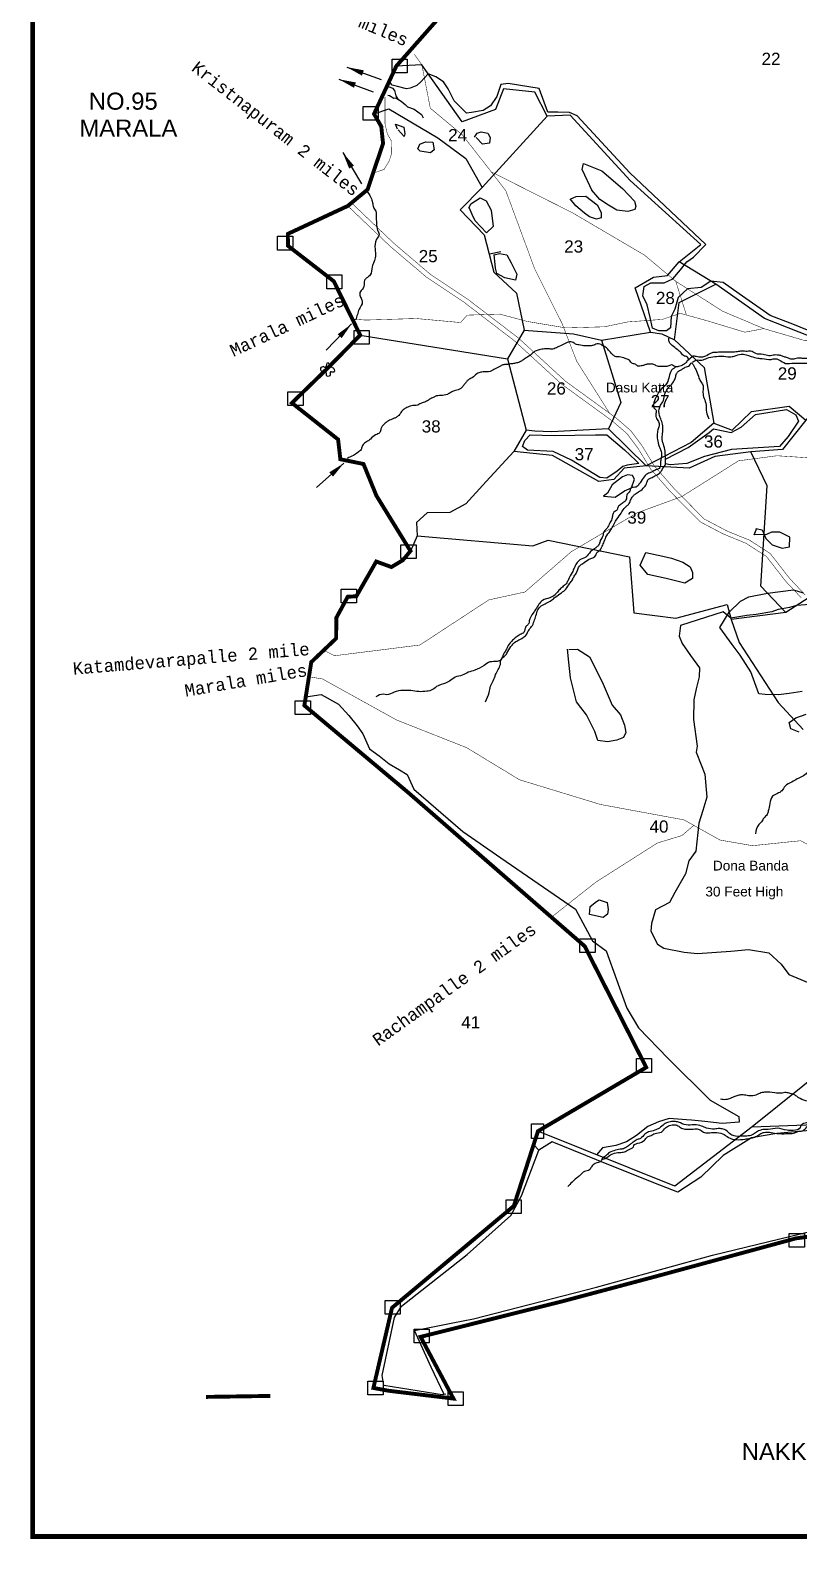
# Model space of a CAD drawing. Header units: feet. Extents: x 817053 to 823644, y 1580505 to 1588104.
# Drawn here: x 817053 to 818629, y 1581004 to 1584099 of the extents above; entities that cross this region are included whole.
import ezdxf
from ezdxf.enums import TextEntityAlignment as Align

# ---------------------------------------------------------------- set-up
doc = ezdxf.new("R2010")
doc.units = ezdxf.units.FT
doc.header["$LTSCALE"] = 15
doc.header["$MEASUREMENT"] = 0
doc.linetypes.add('HIDDEN2', pattern=[0.1875, 0.125, -0.0625])
for name, color, linetype in [('HILL', 17, 'Continuous'), ('PLOT', 7, 'Continuous'), ('PLOT NO', 7, 'Continuous'), ('ROADS', 6, 'Continuous'), ('TANKS-STREAM', 4, 'Continuous'), ('TEXT', 1, 'Continuous'), ('VILLAGE STONES', 240, 'Continuous')]:
    doc.layers.add(name, color=color, linetype=linetype)
doc.layers.add('VILLAGE BOUNDRY', color=5, linetype='HIDDEN2', lineweight=100)
doc.styles.add('section', font='consola.ttf', dxfattribs={"height": 25})
doc.styles.get("Standard").update_dxf_attribs({"font": 'arial.ttf'})
doc.linetypes.add('DOTS', pattern='A,1e-06,-3,["●",Standard,S=3,R=0,X=-1.25,Y=-1.25],-3', length=6.000001)
doc.dimstyles.get("Standard").update_dxf_attribs({"dimtxt": 0.18, "dimasz": 35, "dimexe": 0.18, "dimexo": 0.0625, "dimgap": 0.09, "dimtad": 0, "dimtih": 1, "dimtoh": 1, "dimdec": 4, "dimzin": 0, "dimdsep": 46, "dimtxsty": 'Standard', "dimcen": 0.09, "dimadec": 0, "dimazin": 0, "dimtfac": 1, "dimtdec": 4, "dimtofl": 0, "dimtmove": 0, "dimatfit": 3, "dimfxl": 0, "dimtolj": 1, "dimtzin": 0, "dimarcsym": 0})

msp = doc.modelspace()

# ---------------------------------------------------------------- linework, layer by layer
at = {"layer": 'HILL', "lineweight": -2}
for points in [[(818658.9, 1583478.8), (818620.4, 1583494), (818570.6, 1583513.8), (818507.3, 1583558.1), (818474.2, 1583581.2), (818449.1, 1583583.9), (818428.8, 1583570.9), (818401, 1583568.3), (818381.7, 1583550.6), (818374.9, 1583526.7), (818367.8, 1583511.6), (818366.4, 1583488.2), (818357.8, 1583481.8), (818342.5, 1583482.2), (818329.5, 1583487.7), (818324.5, 1583509.7), (818318.6, 1583535.6), (818309.4, 1583553.5), (818311.9, 1583572.7), (818325.7, 1583580.8), (818353.5, 1583580.8), (818371, 1583588.6), (818386.8, 1583607.1), (818399.6, 1583623.6), (818413.3, 1583633.4), (818438.9, 1583659.1), (818283, 1583806.2), (818175, 1583923.1), (818159, 1583930), (818135, 1583930.3), (818114.5, 1583930.6), (818096.8, 1583978.9), (818033.2, 1583989.3), (818018.1, 1583987.4), (818010.2, 1583962.9), (817997.3, 1583943.7), (817981.9, 1583933.9), (817958.2, 1583930.1), (817947.9, 1583928.5), (817922.7, 1583953.7), (817910.1, 1583978.6), (817900.3, 1583993), (817884.6, 1584003.1), (817869.2, 1584009.2), (817854, 1583993), (817846.1, 1583984.9), (817846.1, 1583984.9), (817832.3, 1583979.5), (817825, 1583978.3), (817806.5, 1583983), (817795.1, 1583985.9), (817788.9, 1583993.1)], [(817805.9, 1583895.9), (817802.1, 1583906), (817819, 1583900), (817821.2, 1583886.1), (817820.1, 1583880.9), (817807.7, 1583894)], [(817848.2, 1583855.1), (817852, 1583864.8), (817863.6, 1583870), (817878.6, 1583869.3), (817881.2, 1583853.6), (817874.1, 1583846.8), (817852.7, 1583850.6), (817848.2, 1583855.4)], [(817964.5, 1583879.4), (817969.7, 1583887.7), (817977.6, 1583889.9), (817991.8, 1583887.3), (817996.3, 1583878.7), (817994.8, 1583867.1), (817980.6, 1583864.8), (817967.5, 1583878.3)], [(818206.3, 1583767.9), (818185.3, 1583812.8), (818187.4, 1583825.2), (818225.2, 1583810.2), (818267.9, 1583773.9), (818280.6, 1583760.1), (818292.1, 1583747.7), (818295.1, 1583737.7), (818293, 1583730.6), (818278.6, 1583726.5), (818256.4, 1583729.7), (818238.7, 1583739.7), (818221, 1583751.2), (818204.5, 1583770.4)], [(817952.7, 1583733.7), (817956.3, 1583742.8), (817976.1, 1583754.5), (817988.1, 1583749), (817998.5, 1583729.8), (818002.4, 1583695.7), (817989.1, 1583683.2), (817965.4, 1583707.7), (817959.5, 1583720.7), (817953, 1583735)], [(818161.7, 1583752.6), (818172.4, 1583757.3), (818192.7, 1583758.2), (818215.7, 1583740.2), (818224.3, 1583724.9), (818224, 1583714), (818214.2, 1583711.1), (818199.8, 1583716.1), (818189.5, 1583723.1), (818180.6, 1583731.1), (818172.1, 1583738.2), (818160.3, 1583752.9)], [(817994.9, 1583639.7), (818018.3, 1583644.9)], [(818004.8, 1583638.1), (818015.7, 1583640.4), (818030.8, 1583638.1), (818039.1, 1583621.5), (818050.9, 1583598.4), (818048, 1583585.7), (818026.7, 1583590.6), (818010, 1583599.7), (818006.9, 1583610.9), (818004.5, 1583638.7)], [(818356.1, 1583219.1), (818402.5, 1583242.4), (818445.4, 1583273.2), (818454.6, 1583281.3), (818474.5, 1583277.2), (818490.4, 1583273.8), (818511.3, 1583284.3), (818540.5, 1583310.1), (818604.4, 1583320.6), (818623, 1583309.8), (818628.8, 1583296.6), (818607.7, 1583265.6), (818589.6, 1583245), (818491.5, 1583238.4), (818435.7, 1583224.4), (818399.4, 1583210.1), (818365.7, 1583207.5), (818356, 1583209.2), (818356.1, 1583219.1)], [(818078.6, 1583268.5), (818127.4, 1583267.4), (818212.1, 1583268.8), (818235.3, 1583268.8), (818271.9, 1583238.1), (818294.8, 1583215.8), (818301, 1583209.8), (818277.3, 1583206.5), (818268.4, 1583203.8), (818256.9, 1583194.3), (818235.6, 1583180.1), (818221, 1583181.3), (818163.3, 1583216.5), (818125.2, 1583234.5), (818073, 1583237.4), (818062.5, 1583244.5), (818067.3, 1583257.2), (818078.6, 1583268.5)], [(818229, 1583143.1), (818252.6, 1583141.2), (818271.6, 1583153.6), (818286.2, 1583160.3), (818292.1, 1583177.9), (818288.2, 1583185.6), (818277.7, 1583186.8), (818267.7, 1583182.9), (818246.4, 1583166.3), (818236.7, 1583149.3), (818229, 1583143.1)], [(818541, 1583076.7), (818554.4, 1583073.6), (818561.7, 1583056.4), (818574.7, 1583043.4), (818595, 1583036.2), (818610.6, 1583039.2), (818611, 1583059.1), (818590.7, 1583069), (818573.5, 1583069), (818563.2, 1583064.1), (818537.6, 1583063.7), (818543.3, 1583077.1)], [(818315.5, 1583027.7), (818350.4, 1583019.8), (818368.4, 1583015.9), (818391.8, 1583007.7), (818406.7, 1582998.3), (818411, 1582986.4), (818411.3, 1582973.7), (818395.4, 1582964.2), (818357.1, 1582974.3), (818341.3, 1582977.6), (818320, 1582982.5), (818304.2, 1583001.3), (818315.8, 1583027.1)], [(818636.4, 1582742.1), (818609.7, 1582738.3), (818587.5, 1582735.2), (818560.3, 1582735.8), (818547.6, 1582737.3), (818530.8, 1582782.7), (818508.9, 1582816.5), (818492.5, 1582838.4), (818467.7, 1582873.3), (818486.7, 1582905.2), (818509.8, 1582927.4), (818526.6, 1582936.6), (818564.9, 1582944), (818618.7, 1582951.1), (818638.4, 1582944.6)], [(818652.7, 1582920.4), (818624.8, 1582918.6), (818610.1, 1582914.7), (818595.5, 1582912.1), (818586.9, 1582910.6), (818574.3, 1582905.9), (818541.6, 1582899.9), (818522.8, 1582898), (818506.5, 1582895.2), (818490.1, 1582892.5), (818473.9, 1582905.9), (818387, 1582877.8), (818384.2, 1582856), (818390.2, 1582840.6), (818407.4, 1582816.3), (818425.7, 1582790.7), (818424.7, 1582772.5), (818418.7, 1582747.5), (818414.1, 1582725), (818413.4, 1582684.6), (818420.7, 1582630.1), (818419, 1582617.8), (818429.1, 1582591.9), (818436.8, 1582572.4), (818440.4, 1582525.6), (818432.5, 1582498.1), (818424.6, 1582472.2), (818418.4, 1582414.6), (818403.8, 1582395), (818397, 1582368.6), (818375, 1582330), (818364.3, 1582309.2), (818335.1, 1582294.6), (818327.2, 1582266.5), (818326.1, 1582250.8), (818339.6, 1582224.3), (818352.5, 1582215.9), (818394.1, 1582207.5), (818421.7, 1582205.2), (818489.8, 1582209.7), (818526.4, 1582213.1), (818567.6, 1582206), (818593, 1582182.9), (818608.7, 1582161.6), (818666.1, 1582138)], [(818157.9, 1582828.4), (818175.2, 1582829), (818199.9, 1582813.5), (818226.2, 1582762.2), (818246.7, 1582714), (818263.7, 1582694.7), (818271.8, 1582673.5), (818274.5, 1582658.5), (818269.5, 1582648), (818256, 1582642.2), (818237.1, 1582638.8), (818217, 1582641.9), (818211.2, 1582660.4), (818194.2, 1582694.4), (818182.6, 1582709.4), (818173.7, 1582721.4), (818160.9, 1582770.4), (818157.6, 1582802.6), (818155.1, 1582829.1)], [(817618, 1582731.6), (817649.5, 1582736.2), (817685.1, 1582716), (817706.3, 1582693), (817723.6, 1582671.8), (817735.1, 1582655.5), (817748.6, 1582624.8), (817768.8, 1582610.3), (817789, 1582594), (817810.2, 1582581.5), (817825.8, 1582572.3), (817840, 1582542.1), (817940.1, 1582455), (818018.3, 1582401.3), (818171.5, 1582296.1), (818206.1, 1582230.9), (818234.3, 1582210.6), (818276.6, 1582092.8), (818300.5, 1582052.3), (818361.2, 1581989.8), (818447.5, 1581904.1), (818506.5, 1581870.4), (818507, 1581858.7), (818472.4, 1581856.2), (818436.7, 1581860.6), (818409.2, 1581863), (818399.3, 1581863.5), (818363.7, 1581866.2), (818341.4, 1581859.8), (818319.7, 1581850.2), (818296.7, 1581831.3), (818276.2, 1581818.9), (818254.2, 1581811.2), (818226.8, 1581806), (818214.3, 1581792.2)], [(818630.4, 1582658.8), (818613.3, 1582665.9), (818609.6, 1582678.4), (818623.5, 1582688.5), (818644.7, 1582695.9)], [(818200.2, 1582284.9), (818201.4, 1582301.3), (818214.7, 1582311.5), (818220, 1582315.2), (818236.5, 1582309.3), (818238.6, 1582295.4), (818237.1, 1582285.8), (818228.1, 1582279), (818199.8, 1582285.2)], [(818659.5, 1581842.6), (818584, 1581836), (818532.4, 1581826.6), (818474.3, 1581790.6), (818428.2, 1581746.2), (818381.5, 1581715.3), (818344.3, 1581729.4), (818236, 1581773), (818123.2, 1581818.4), (818096.2, 1581801.6)], [(817905.7, 1581301), (817898, 1581299.5), (817778.5, 1581318.9), (817774.6, 1581339.4), (817800.1, 1581458.3), (817814.7, 1581481.8), (817948.8, 1581587.7), (818039, 1581667.6), (818060.8, 1581707.6), (818096.2, 1581801.6), (818085.5, 1581812.9)], [(817901.8, 1581300.2), (817875.4, 1581356.2), (817841, 1581431.5), (817919.6, 1581447.2), (817962.2, 1581455.7), (818214.1, 1581520.6), (818452.1, 1581586), (818658.1, 1581635.8)]]:
    msp.add_lwpolyline(points, dxfattribs=at)
at = {"layer": 'PLOT', "lineweight": -2}
for points in [[(818652.6, 1583470.1), (818559, 1583507.1), (818459.3, 1583577.6), (818384, 1583623.8), (818428.2, 1583659.1), (818283.7, 1583790.4), (818160.3, 1583924.5), (818113, 1583922.3), (818087.9, 1583971.3), (818023.9, 1583978.4), (818007.2, 1583935.8), (817939, 1583911), (817856.3, 1584027.4), (817803.8, 1584025)], [(817758.1, 1583926.9), (817788.7, 1583937.2), (817888.7, 1583877.6), (817946.3, 1583835.4), (817979.9, 1583775.9), (817934.5, 1583729.9), (817984.3, 1583679.1), (818004.1, 1583602.5), (818050.3, 1583559), (818066.2, 1583483.1), (818032.1, 1583424.9)], [(818113, 1583922.3), (817979.9, 1583775.9)], [(818066.2, 1583483.1), (818166.9, 1583475.6), (818224.6, 1583463.1), (818325.3, 1583479.1), (818293.7, 1583570.2), (818331.5, 1583591.8), (818359.8, 1583595.4), (818384, 1583623.8)], [(818325.3, 1583479.1), (818348.2, 1583476), (818374.3, 1583463.6), (818384.3, 1583540.4), (818459.3, 1583577.6)], [(817729.7, 1583473.3), (818032.1, 1583424.9), (818069.9, 1583278.4), (818045, 1583234.5)], [(818224.6, 1583463.1), (818264.4, 1583334.8), (818239, 1583280.9), (818122, 1583275), (818088.2, 1583276.1), (818069.9, 1583278.4)], [(818374.3, 1583463.6), (818435.2, 1583407), (818455.3, 1583292.7), (818408.6, 1583253.2), (818316.1, 1583205.3)], [(818945.1, 1583252.4), (818809.9, 1583278.8), (818725, 1583318.2), (818667.3, 1583325.3), (818643.7, 1583298.9), (818595.9, 1583238.7), (818531, 1583233.8), (818457.2, 1583224.3), (818404.6, 1583200.6), (818316.1, 1583205.3), (818271.4, 1583200.6), (818249.8, 1583177.3), (818219.4, 1583173.1), (818123.9, 1583226), (818045, 1583234.5), (817988.3, 1583172.7), (817946.4, 1583127), (817913.7, 1583109.3), (817867, 1583108.9), (817845.1, 1583088.6), (817846.4, 1583061.7), (817832.8, 1583030.4)], [(818455.3, 1583292.7), (818492.4, 1583278.6), (818532.3, 1583316.7), (818609.4, 1583327.5), (818643.7, 1583298.9)], [(818316.1, 1583205.3), (818239, 1583280.9)], [(819036.7, 1583254), (819030.7, 1583187), (819016.8, 1583149.5), (818959.8, 1583112), (818919.4, 1583073.4), (818875.8, 1582996.7), (818846.1, 1582992.7), (818746.3, 1582996.5), (818602.8, 1582904.5), (818490.8, 1582889.9)], [(818602.8, 1582904.5), (818551.5, 1582958), (818564.7, 1583163.8), (818531, 1583233.8)], [(817846.4, 1583061.7), (818084, 1583041.2), (818115.3, 1583052.7), (818282.4, 1583018.2), (818291, 1582903.4), (818377, 1582892.9), (818482.6, 1582920.6), (818490.8, 1582889.9), (818506.9, 1582842.7), (818587.1, 1582719.9), (818638.4, 1582664.1)], [(818689.8, 1581974.8), (818533.9, 1581849.2), (818374.8, 1581727.6), (818094.4, 1581840.5)], [(818533.9, 1581849.2), (818717.1, 1581856.4), (818816.9, 1581793), (818917.4, 1581806.8), (818857.9, 1581857.4), (818732.8, 1581905.1), (818689.8, 1581974.8)]]:
    msp.add_lwpolyline(points, dxfattribs=at)
at = {"layer": 'PLOT NO', "color": 5, "linetype": 'Continuous', "lineweight": -2, "const_width": 10}
msp.add_lwpolyline([(823639.5, 1588099.5), (817057.8, 1588099.5), (817057.8, 1581009.3), (823639.5, 1581009.3)], close=True, dxfattribs=at)
at = {"layer": 'ROADS', "linetype": 'DOTS', "lineweight": -2, "ltscale": 0.15, "const_width": 1}
for points in [[(818241.5, 1583312.7), (818173.8, 1583419.7), (818144, 1583496.6), (818087.4, 1583609.7), (818028.4, 1583769.4), (817984.5, 1583826.2), (817939, 1583884.1), (817873.5, 1583938.7), (817856.3, 1584027.4), (817840.7, 1584049.3)], [(817998.3, 1583808.3), (818166.2, 1583723.5), (818313.1, 1583637.2), (818377.1, 1583583.5), (818398.8, 1583514.4)], [(818377.1, 1583583.5), (818473.2, 1583522.2), (818557.5, 1583486.6)], [(817713.7, 1583506.1), (817740.8, 1583504.1), (817844.7, 1583507.3), (817935.6, 1583499), (817949, 1583514.2), (818015.6, 1583516.4), (818072.1, 1583501.3), (818151.9, 1583488), (818230.4, 1583490.3), (818279.1, 1583500.4), (818349, 1583505.4), (818386.6, 1583517.8), (818439.9, 1583503.1), (818518.9, 1583479.2), (818557.5, 1583486.6), (818642.5, 1583461.8), (818700.8, 1583463.2), (818756.4, 1583469.6), (818802.8, 1583479.7), (818842.3, 1583465), (818919.5, 1583434.3), (818968.5, 1583432.8), (819052.4, 1583430.1), (819118.5, 1583431.8)], [(817654.9, 1582826.9), (817677.2, 1582815.6), (817852.1, 1582837.6), (817993.4, 1582930.1), (818067.5, 1582946.3), (818162.8, 1583029.1), (818298.3, 1583108.9), (818389.6, 1583142.2), (818505.7, 1583215.4), (818584.4, 1583225.8), (818765.1, 1583214.2)], [(819607.9, 1581966.1), (819452.9, 1582043.2), (819261.3, 1582146.4), (819050.8, 1582248.1), (818904.3, 1582305.9), (818787.3, 1582353.3), (818665.3, 1582418.9), (818633.2, 1582436.2), (818534.2, 1582426), (818467.7, 1582437.6), (818394, 1582478.9), (818222.8, 1582510.5), (818155.5, 1582531), (818056.3, 1582561.3), (817948.2, 1582627), (817804.6, 1582683.7), (817698, 1582742.7), (817652.4, 1582768), (817624.6, 1582772.5)], [(818121.9, 1582279.3), (818181, 1582325.9), (818213.2, 1582351.3), (818276.5, 1582391.6), (818339.2, 1582431.5), (818389.6, 1582446.8), (818414, 1582467.7)]]:
    msp.add_lwpolyline(points, dxfattribs=at)
at = {"layer": 'ROADS', "linetype": 'HIDDEN2', "lineweight": -2, "ltscale": 10, "const_width": 1}
for points in [[(817780.5, 1583961.8), (817780.5, 1583951), (817780.5, 1583932.2), (817780.5, 1583907.4), (817785.3, 1583886.3), (817793.8, 1583871.2), (817794.4, 1583846.4), (817789, 1583830), (817778.7, 1583813.1), (817761.1, 1583807.1)], [(818642.4, 1582940.3), (818610.6, 1582974.1), (818570.7, 1583025.4), (818528.4, 1583052.6), (818482.1, 1583071.4), (818435.2, 1583096.2), (818373.6, 1583158.4), (818333, 1583205), (818307.5, 1583246.8), (818284.7, 1583277.2), (818254.5, 1583303.3), (818150.5, 1583378.9), (818117.3, 1583409.4), (818054, 1583467.5), (817950.2, 1583546.9), (817873.6, 1583598), (817798.6, 1583661.7), (817712.1, 1583744.3)], [(818634.6, 1582934.2), (818602.8, 1582968), (818562.9, 1583019.3), (818520.6, 1583046.5), (818474.3, 1583065.4), (818427.4, 1583090.1), (818365.8, 1583152.3), (818325.2, 1583199), (818299.7, 1583240.8), (818276.9, 1583271.2), (818246.7, 1583297.2), (818142.7, 1583372.8), (818109.5, 1583403.3), (818046.2, 1583461.4), (817942.4, 1583540.9), (817865.8, 1583592), (817790.8, 1583655.7), (817704.3, 1583738.2)]]:
    msp.add_lwpolyline(points, dxfattribs=at)
at = {"layer": 'TANKS-STREAM', "lineweight": -2}
for points in [[(817810.1, 1583955), (817802.3, 1583959.5), (817798.8, 1583958.9), (817789.5, 1583964.3), (817786.5, 1583964.6)], [(817787.7, 1583983), (817795.8, 1583980), (817799.9, 1583975), (817802.9, 1583964.3), (817807.1, 1583957.4), (817813.7, 1583953.2), (817822, 1583946.1), (817826.8, 1583941.3), (817840.5, 1583936.9), (817855.4, 1583925.9), (817859.2, 1583919)]]:
    msp.add_lwpolyline(points, dxfattribs=at)
for points in [[(819719.5, 1583817.3), (819727.9, 1583838.3), (819732.8, 1583852.4), (819742, 1583862.5), (819751.3, 1583871.4), (819757, 1583882.3), (819770.3, 1583890.7), (819774.7, 1583900.8), (819785.6, 1583928.6), (819793.7, 1583948.4), (819800.1, 1583976.4), (819813.5, 1583995.7), (819813.5, 1584007), (819820.3, 1584013.1), (819827.2, 1584027.2), (819828, 1584042.9), (819832.8, 1584066.7), (819842.1, 1584091.7), (819848.5, 1584102.9), (819848.2, 1584112.5), (819850.5, 1584122.8), (819858.5, 1584132.3), (819870.2, 1584170), (819872.4, 1584211.5), (819874.5, 1584234.1), (819874.5, 1584263.1), (819871.3, 1584312.8), (819871.3, 1584344.7), (819858.7, 1584370.5), (819853.4, 1584396.3), (819848.7, 1584413.8), (819842.6, 1584433.2), (819839.7, 1584451), (819833.6, 1584460.3), (819823.9, 1584482.5), (819820.7, 1584496.8), (819819.3, 1584513.3), (819811, 1584523.3), (819803.5, 1584534.8), (819793.8, 1584553.4), (819786.4, 1584559.8), (819777.7, 1584568.9), (819772.4, 1584579.7), (819759.8, 1584586.1), (819750.4, 1584596.2), (819745.3, 1584609.3), (819741.4, 1584617.6), (819735.5, 1584623.6), (819728.4, 1584631.1), (819722.4, 1584635.5), (819717.6, 1584642), (819706.6, 1584646.5), (819702.2, 1584654.7), (819695.8, 1584660), (819687.3, 1584663.4), (819677.9, 1584669.6), (819673.8, 1584680.4), (819670.6, 1584686.2), (819665.4, 1584693.3), (819660.5, 1584696.7), (819655.1, 1584703), (819651.8, 1584712.2), (819649.3, 1584723.5), (819642.9, 1584733.6), (819637.4, 1584739.5), (819633.3, 1584757.1), (819628.7, 1584763.1), (819617.5, 1584770.9), (819612.4, 1584780), (819607.1, 1584788.1), (819595.3, 1584797.3), (819587, 1584814.8), (819584.3, 1584821.9), (819574.8, 1584829.7), (819563.9, 1584842.6), (819561.5, 1584856.4), (819553.1, 1584870.4), (819543.9, 1584882.1), (819537.8, 1584889.3), (819532.9, 1584900.3), (819525.6, 1584912), (819516.2, 1584925.1), (819511.6, 1584943.1), (819505.9, 1584955.1), (819497.2, 1584967.9), (819490.3, 1584975.2), (819482.8, 1584982.6), (819479.6, 1585005.8), (819474.1, 1585021.5), (819466.9, 1585031.1), (819463, 1585040.8), (819460, 1585050.9), (819457.3, 1585064.9), (819451.7, 1585080.3), (819447.8, 1585091.8), (819452, 1585105.2), (819455.2, 1585120.5), (819448.1, 1585139.3), (819448.1, 1585147.9), (819451, 1585154.5), (819450.7, 1585169.5), (819451, 1585184.8), (819443.4, 1585201.4), (819439.2, 1585215.7), (819437.6, 1585230), (819429.1, 1585237), (819426.3, 1585244.9), (819417.7, 1585257.6), (819415.5, 1585265.7), (819413.3, 1585279.7), (819408.1, 1585291), (819401.5, 1585297.9), (819395.4, 1585310.2), (819395.4, 1585332.3), (819389.9, 1585352.7), (819383.1, 1585364.6), (819379.6, 1585375.9), (819377.6, 1585392.5), (819369.2, 1585414.4), (819355.1, 1585433.7), (819351.3, 1585451.1), (819340.5, 1585468), (819325.6, 1585482.8), (819314.1, 1585507.5), (819310.3, 1585517), (819304.7, 1585527.6), (819297.7, 1585539.4), (819294.2, 1585553.3), (819292.4, 1585572.6), (819285.6, 1585583.9), (819279.8, 1585608.6), (819272.5, 1585631.5), (819259.6, 1585643.5), (819248, 1585651.3), (819240.9, 1585667.9), (819234.1, 1585688.3), (819213.7, 1585706.1), (819201.6, 1585717.4), (819191.1, 1585726.3), (819175.4, 1585731.5), (819151, 1585741.9), (819138.2, 1585751.2), (819114.8, 1585757.9), (819105.3, 1585766.9), (819097.2, 1585774), (819072.3, 1585780.3), (819069.2, 1585781.5), (819062.4, 1585764.9), (819060.7, 1585753.3), (819060.4, 1585742.3), (819054.1, 1585722), (819054.4, 1585707.2), (819048.8, 1585694.8), (819043, 1585685), (819044.3, 1585666.6), (819049.1, 1585646.1), (819058.1, 1585628.8), (819059.9, 1585617.4), (819065.4, 1585610.1), (819070.5, 1585597.1), (819070.7, 1585582.5), (819065.9, 1585572.6), (819057.1, 1585556.6), (819058.6, 1585546.3), (819060.6, 1585538), (819060.9, 1585528.9), (819051.8, 1585519.6), (819048.7, 1585508.8), (819046.4, 1585500.6), (819046.2, 1585482.9), (819047.9, 1585469.2), (819047.4, 1585460.4), (819041.6, 1585452.1), (819039.8, 1585442.1), (819038.9, 1585436), (819035.1, 1585428.2), (819028.6, 1585419), (819021, 1585410.9), (819014.5, 1585396.9), (819013.4, 1585384.3), (819011, 1585372.8), (819001.7, 1585365.2), (818997.7, 1585354.5), (818994.9, 1585341.9), (818987.6, 1585336.3), (818981.6, 1585328.2), (818973.7, 1585316), (818968.2, 1585306.1), (818958.9, 1585298), (818955.7, 1585291.1), (818949.6, 1585280.9), (818946.9, 1585272.1), (818941.5, 1585265.7), (818938.2, 1585253.9), (818932.6, 1585243.5), (818924.3, 1585232.5), (818912.9, 1585224.5), (818897.5, 1585218.7), (818879.6, 1585214.7), (818867.7, 1585219.1), (818858.7, 1585219.1), (818848.7, 1585204.6), (818850.8, 1585194.3), (818869.3, 1585177.8), (818881.6, 1585169.1), (818899.8, 1585154.5), (818925.3, 1585140.5), (818940.7, 1585136.6), (818955.7, 1585125), (818975.7, 1585119.7), (818983.8, 1585109.2), (818981.5, 1585099.6), (818973.9, 1585090.2), (818968.1, 1585081.7), (818963.4, 1585064.5), (818964.3, 1585043.6), (818958, 1585019), (818949.5, 1585010.1), (818934.5, 1585005.2), (818917.3, 1585006.3), (818895.1, 1585002.7), (818878.1, 1584998.2), (818866, 1584984.1), (818850.8, 1584978.3), (818842, 1584965.5), (818833.1, 1584964.8), (818825.9, 1584963), (818816.3, 1584960.3), (818804.2, 1584956.8), (818789.1, 1584943.2), (818784.8, 1584937.7), (818778.9, 1584937.2), (818770.3, 1584934.8), (818762.4, 1584923.9), (818752.3, 1584916), (818733, 1584915.5), (818712.8, 1584907.4), (818700, 1584903.1), (818682.5, 1584902), (818674, 1584897.8), (818654.2, 1584883.3), (818643, 1584880.2), (818633.5, 1584874.2), (818619.9, 1584862.1), (818612.4, 1584854.5), (818603.5, 1584848.3), (818588.4, 1584843.7), (818580.9, 1584839.4), (818571.4, 1584826.9), (818560.6, 1584821.4), (818549.9, 1584814.3), (818533.5, 1584810.1), (818522.2, 1584805.5), (818513.2, 1584796.1), (818509.1, 1584790.4), (818499.9, 1584779.7), (818488.8, 1584771.5), (818485, 1584765.7), (818473.8, 1584763.7), (818462.8, 1584759.8), (818450.2, 1584751.9), (818444.8, 1584746.4), (818436.3, 1584740.6), (818424.5, 1584736.3), (818408.8, 1584733.5), (818391.2, 1584726), (818389.1, 1584723.2), (818378.9, 1584716.7), (818361.2, 1584710.5), (818345.8, 1584707.1), (818334.2, 1584704.8), (818317.4, 1584695.1), (818291.4, 1584677.4), (818281.6, 1584672.3), (818274.7, 1584670.7), (818260.3, 1584666.3), (818250.5, 1584660.2), (818239.9, 1584647.5), (818234.4, 1584640.4), (818219.7, 1584630.9), (818209.2, 1584625.9), (818200.4, 1584618.3), (818186.3, 1584608), (818179.9, 1584604.6), (818171.5, 1584602.4), (818163.6, 1584599.6), (818154.9, 1584590.6), (818145.3, 1584582.3), (818132.6, 1584573.7), (818119.8, 1584567.5), (818108.3, 1584564.2), (818096.4, 1584556.7), (818087.2, 1584547.4), (818068.1, 1584540.7), (818051, 1584531.6), (818032.2, 1584523.1), (818022.3, 1584510.9), (818006.3, 1584505), (817994.4, 1584498.4), (817982.7, 1584481.7), (817974.3, 1584478.2), (817963.1, 1584470.2), (817946.4, 1584462.5), (817928.6, 1584456.9), (817912.6, 1584438.5), (817901.1, 1584424.8), (817891, 1584414.2), (817883.9, 1584392.7), (817872.5, 1584376.8), (817855.6, 1584360), (817848.3, 1584365.7)], [(820176.8, 1582826.6), (820188.9, 1582834.2), (820192.3, 1582846.4), (820195.8, 1582860.4), (820194.2, 1582874.6), (820180.6, 1582891.6), (820166.2, 1582899.6), (820156.8, 1582911.2), (820159.7, 1582930.6), (820163.6, 1582938.7), (820164.6, 1582949.6), (820159, 1582961.4), (820152.8, 1582966.7), (820139.3, 1582968.7), (820124, 1582976.1), (820115.4, 1582977), (820100.3, 1582978.1), (820086, 1582985.1), (820073.4, 1582995.5), (820068.6, 1583007.1), (820064, 1583018.4), (820063, 1583027.3), (820061.3, 1583036.1), (820060.5, 1583050.6), (820054.6, 1583060.5), (820054.4, 1583070), (820050.6, 1583083.1), (820045.7, 1583094.9), (820043.1, 1583110.8), (820034.4, 1583125.8), (820021.3, 1583136.3), (820007.5, 1583141.3), (819997.3, 1583149.4), (819981.4, 1583153.4), (819964.5, 1583160.2), (819954.4, 1583164), (819947.3, 1583164.8), (819935.6, 1583163.9), (819924.2, 1583166.3), (819915.9, 1583163.1), (819908.9, 1583151.2), (819908.9, 1583145.9), (819910.2, 1583135.8), (819909.6, 1583125.5), (819907.2, 1583117.6), (819906, 1583106.3), (819905.2, 1583098.7), (819907.7, 1583086.2), (819910.3, 1583078.7), (819910.8, 1583067.6), (819909.5, 1583058.5), (819907.2, 1583052.2), (819905.8, 1583046.6), (819902.2, 1583040.9), (819898.9, 1583023.1), (819900, 1583010), (819901.3, 1582995.8), (819897.5, 1582977), (819900, 1582966.9), (819901, 1582954), (819898.2, 1582943.3), (819894.5, 1582941.6), (819889.7, 1582941.8), (819884, 1582944.6), (819881.7, 1582946.8), (819882, 1582956.4), (819885.9, 1582968), (819888.3, 1582976.2), (819888.8, 1582986.3), (819885, 1582993.7), (819884, 1583005.3), (819886.5, 1583015.8), (819887.9, 1583026.1), (819886.5, 1583035.4), (819886.7, 1583041.2), (819890.9, 1583051), (819891.1, 1583055), (819884.1, 1583054.2), (819882.3, 1583050.8), (819881.1, 1583038.6), (819881.4, 1583021.3), (819879.5, 1583012.9), (819873.9, 1583004.7), (819866.1, 1582989.2), (819860.4, 1582984.8), (819855.1, 1582983.2), (819853.2, 1582977), (819853.5, 1582963.3), (819854.4, 1582952.5), (819850.2, 1582946), (819848.2, 1582939), (819840.8, 1582930.3), (819830.7, 1582921), (819823.4, 1582916.5), (819811.5, 1582915.5), (819802.3, 1582915.1), (819793.3, 1582915.1), (819785.6, 1582908.1), (819777.5, 1582903.1), (819764.5, 1582897.2), (819755.4, 1582894.6), (819744.7, 1582898.8), (819733.3, 1582903.1), (819723.6, 1582908.6), (819720, 1582911.4), (819714, 1582918.9), (819706.5, 1582935.2), (819699.1, 1582949.1), (819691.6, 1582957), (819686.5, 1582962.1), (819680.6, 1582967.3), (819672.1, 1582976.9), (819657, 1582989.3), (819649.4, 1582995.6), (819634.3, 1583005.2), (819620.3, 1583017.7), (819613.6, 1583021.7), (819599.7, 1583028.2), (819592, 1583039.7), (819583.5, 1583048.3), (819568.9, 1583056), (819559.3, 1583063), (819552.2, 1583069.8), (819546.4, 1583076.5), (819539.9, 1583082.8), (819533.9, 1583089.1), (819525.3, 1583094.4), (819516.6, 1583101.2), (819510.3, 1583106.6), (819496.2, 1583116.5), (819487.7, 1583126.2), (819476.2, 1583134.4), (819465.5, 1583140.9), (819455.7, 1583148.8), (819445.9, 1583154.8), (819441.2, 1583157.8), (819430.4, 1583166.1), (819417.5, 1583173.5), (819411.4, 1583178.3), (819410.3, 1583186.9), (819408.7, 1583202.8), (819408.2, 1583215.4), (819423.4, 1583228.4), (819426.4, 1583241.4), (819451.1, 1583248.3), (819452.5, 1583256.9), (819448.8, 1583273), (819447.7, 1583283), (819453.9, 1583293.4), (819462.3, 1583313.2), (819470.3, 1583329.6), (819475.5, 1583345.5), (819480.2, 1583365.7), (819479.7, 1583381.8), (819481.1, 1583397.8), (819479.9, 1583406.8), (819472.1, 1583418), (819472.8, 1583424.8), (819468.7, 1583433.9), (819465.1, 1583442.8), (819461.7, 1583452.8), (819457.7, 1583464.5), (819454.1, 1583473.9), (819449.3, 1583477.5), (819442, 1583479.8), (819434.2, 1583482.9), (819428.8, 1583484.4), (819421.1, 1583483.4), (819413.7, 1583475.6), (819401.1, 1583469.9), (819391.9, 1583465.5), (819379.7, 1583465.8), (819367.9, 1583462.3), (819362.7, 1583453.4), (819363.6, 1583446.8), (819361.2, 1583440.4), (819355.9, 1583434), (819351, 1583430.2), (819341.5, 1583431.9), (819333.3, 1583435), (819324.4, 1583436.6), (819313.9, 1583430.7), (819308, 1583429.2), (819295.9, 1583431.8), (819282.2, 1583437.4), (819274.8, 1583438), (819266.8, 1583441.7), (819256.6, 1583452), (819251, 1583456.5), (819247.1, 1583459.8), (819239.2, 1583461.7), (819230.3, 1583468.1), (819224.1, 1583471.5), (819219.4, 1583474.2), (819211.1, 1583478.4), (819202.7, 1583481.2), (819196.8, 1583486.8), (819189.7, 1583491.8), (819186.3, 1583493.9), (819182.5, 1583494.4), (819175.2, 1583493.2), (819166.5, 1583486.8), (819163.7, 1583480.7), (819158.3, 1583473.3), (819153.7, 1583465), (819151.6, 1583457), (819145.7, 1583451.4), (819141.8, 1583447.3), (819140.5, 1583442.4), (819135.4, 1583435.4), (819131.3, 1583427.5), (819125.4, 1583420.3), (819117.3, 1583419.6), (819112.4, 1583423.1), (819105.4, 1583427.3), (819096.1, 1583426.5), (819086.2, 1583423.7), (819082.1, 1583418.5), (819077.8, 1583419.7), (819069.8, 1583418.6), (819064.1, 1583417.7), (819057.1, 1583414.7), (819051.1, 1583408.4), (819046.6, 1583408.1), (819035.1, 1583407.4), (819028.9, 1583407.7), (819018.8, 1583403.9), (819008.2, 1583398.1), (819003.8, 1583396.7), (818996.4, 1583393.9), (818990.6, 1583390.7), (818981.4, 1583390), (818975.5, 1583389.8), (818968.3, 1583387.6), (818958.1, 1583384), (818954.3, 1583386.1), (818946.8, 1583385.3), (818937.3, 1583382.8), (818929, 1583378.6), (818919, 1583377.7), (818915.3, 1583379.3), (818906, 1583379.1), (818897.5, 1583378.8), (818887.7, 1583375.7), (818875.3, 1583374.9), (818866.5, 1583377), (818863.2, 1583379.3), (818855.8, 1583381.2), (818846.2, 1583383.8), (818838.9, 1583389), (818832.7, 1583393), (818827.9, 1583395.7), (818820.2, 1583398.7), (818805.4, 1583399.1), (818797.2, 1583400.9), (818788.9, 1583401.8), (818781.9, 1583404.7), (818771.2, 1583406.1), (818765.8, 1583406.1), (818753.5, 1583404.7), (818744.7, 1583402.7), (818734.1, 1583404.5), (818724.5, 1583406), (818713.3, 1583410.2), (818707.8, 1583412.5), (818705.5, 1583413.2), (818691.5, 1583412.3), (818684.8, 1583412.1), (818676.9, 1583413.3), (818672.9, 1583414.5), (818667.3, 1583415.3), (818662.2, 1583418.1), (818657.6, 1583421), (818652.2, 1583425.1), (818644.1, 1583425.4), (818636.6, 1583425.5), (818628.9, 1583426.2), (818619, 1583424), (818610.7, 1583424.7), (818606.1, 1583426.8), (818599, 1583428.8), (818592.4, 1583431.2), (818585.3, 1583432.4), (818574.3, 1583431.7), (818567.9, 1583430.8), (818556.3, 1583433.8), (818540.9, 1583435.3), (818530.9, 1583440.4), (818525.9, 1583440), (818515.5, 1583440.2), (818507.6, 1583439.8), (818497.8, 1583438.6), (818489.6, 1583438), (818478.7, 1583438.4), (818467, 1583438), (818457.1, 1583437.7), (818449.5, 1583436.3), (818438.3, 1583430), (818429.4, 1583428.1), (818419.1, 1583429.2), (818412.2, 1583429.8), (818403.4, 1583424), (818400.8, 1583428.2), (818394.9, 1583430.1), (818387.8, 1583436.7), (818379.7, 1583443.9), (818369.8, 1583452.1), (818364, 1583458.4), (818362.9, 1583467.1)], [(818403.7, 1583423.8), (818400.7, 1583420.4), (818398.3, 1583417.3), (818393, 1583412.9), (818382.7, 1583408.8), (818375.9, 1583408.6), (818368.6, 1583412), (818363.1, 1583410.4), (818358.5, 1583409.2), (818349.1, 1583408.8), (818341.6, 1583408.8), (818337, 1583410.4), (818330, 1583413.7), (818323.1, 1583413.9), (818318.4, 1583413.6), (818312.4, 1583411.6), (818305.7, 1583410.2), (818297.8, 1583410.6), (818295.1, 1583413.2), (818288.4, 1583414.7), (818282, 1583421.7), (818277.1, 1583424), (818273.1, 1583425.4), (818260.9, 1583428.7), (818252.9, 1583429.5), (818247.3, 1583433.7), (818239.1, 1583442.6), (818233.2, 1583448.5), (818228.5, 1583450.6), (818224, 1583453.7), (818212.9, 1583454.4), (818208.9, 1583452.6), (818201.5, 1583451.3), (818191.1, 1583451.1), (818178.4, 1583453), (818173.3, 1583453.9), (818166.8, 1583457.9), (818156.7, 1583459), (818146.1, 1583454.3), (818134.5, 1583448.4), (818125, 1583444.7), (818115.3, 1583445), (818105.1, 1583444.7), (818094.5, 1583442.2), (818087.2, 1583439.4), (818078.7, 1583432.3), (818071.8, 1583427.6), (818065.1, 1583423.3), (818062.1, 1583420.9), (818054.2, 1583417.3), (818045.9, 1583415.2), (818037.9, 1583414), (818029.7, 1583412.9), (818022.3, 1583412.1), (818016.1, 1583408.7), (818004.9, 1583403.3), (817999.2, 1583399.9), (817986.7, 1583397.8), (817977, 1583397.1), (817968.8, 1583393.8), (817959.5, 1583385.9), (817951.7, 1583381.7), (817947.7, 1583377.5), (817943.2, 1583371.8), (817939.1, 1583366.5), (817933.3, 1583362.1), (817922.6, 1583359.2), (817915.7, 1583355.6), (817908.5, 1583351.7), (817895.3, 1583349.2), (817883.4, 1583347.3), (817881.4, 1583346), (817874.1, 1583342.8), (817865.9, 1583337.5), (817856.6, 1583334.4), (817847.8, 1583329.8), (817834.6, 1583328.3), (817825.4, 1583324.5), (817817.9, 1583320), (817811.4, 1583312.1), (817808.9, 1583308.6), (817803.3, 1583304.5), (817797.8, 1583302), (817787.6, 1583297.3), (817778.9, 1583290.6), (817772.2, 1583281), (817769.9, 1583273.3), (817761.3, 1583268.4), (817750.7, 1583259.9), (817747, 1583256.7), (817738.3, 1583251.7), (817733.8, 1583245.1), (817731.4, 1583238.5), (817724.6, 1583232.2), (817715.7, 1583226.6), (817703.6, 1583220.4)], [(818411.3, 1583417.8), (818419.2, 1583421.9), (818430.5, 1583422.1), (818441.3, 1583425.8), (818457.1, 1583429.1), (818471.9, 1583430.4), (818487.8, 1583428.8), (818497, 1583430.2), (818511.1, 1583434.3), (818531.5, 1583429.6), (818545, 1583425.9), (818554.3, 1583425.1), (818572.4, 1583423.5), (818581.6, 1583424.7), (818592.4, 1583420.7), (818605.3, 1583414.7), (818610.2, 1583415.1), (818629.5, 1583415.6), (818649.5, 1583414.4), (818659.7, 1583408.3), (818671.3, 1583404.5), (818680.8, 1583402.6), (818689.8, 1583403.2), (818698.7, 1583408.3), (818713.7, 1583403.7), (818725.3, 1583396.1), (818737.2, 1583396.4), (818746.4, 1583397.4), (818768.3, 1583400.2), (818781.3, 1583395.5), (818799.7, 1583391), (818812.1, 1583390.9), (818821.1, 1583391.7), (818829, 1583389.2), (818836.8, 1583382.8), (818844.2, 1583376.8), (818851.9, 1583374.5), (818861.2, 1583371.9), (818869, 1583370.9), (818880.6, 1583369.5), (818889.5, 1583370.6), (818906.4, 1583372.1), (818915.8, 1583372.1), (818922.3, 1583373.1), (818929.6, 1583373.8), (818941, 1583376.9), (818945.3, 1583379.8), (818953.3, 1583381.4), (818958.3, 1583384)], [(818377.9, 1583408.2), (818368.4, 1583401.2), (818359, 1583375), (818344.8, 1583359.8), (818338.6, 1583350.1), (818334.2, 1583321.7), (818336.7, 1583319.3), (818336.4, 1583312.8), (818336.6, 1583304.7), (818341.3, 1583295.8), (818342.9, 1583288.3), (818340.9, 1583281.3), (818339.1, 1583270.7), (818339.3, 1583259.3), (818343.1, 1583245.1), (818345.9, 1583238.3), (818348, 1583230), (818346.3, 1583218.3), (818345.8, 1583209.1), (818342.7, 1583199.7), (818338.1, 1583197.6), (818330.2, 1583193.6), (818323.7, 1583190.9), (818318.9, 1583189), (818310.2, 1583180.1), (818301.5, 1583167.3), (818295.6, 1583161.6), (818285.1, 1583159.5), (818282.6, 1583153), (818276.4, 1583145.2), (818276.2, 1583139.2), (818272.3, 1583132), (818264.8, 1583126.5), (818258.7, 1583120.9), (818256.5, 1583114.7), (818250.2, 1583109.9), (818247.2, 1583103.9), (818246.1, 1583096.3), (818241.3, 1583087.1), (818236.5, 1583077.5), (818230, 1583070.7), (818227, 1583059.9), (818222.2, 1583051.7), (818220.3, 1583045.1), (818216, 1583039.4), (818210.1, 1583035), (818202.2, 1583029.1), (818192.4, 1583018.1), (818180.1, 1583012.1), (818173.6, 1583004.9), (818168.5, 1582995.4), (818164.6, 1582986.5), (818156.8, 1582971.9), (818153.4, 1582964.9), (818148.2, 1582959.5), (818140.7, 1582953.5), (818134.2, 1582946.2), (818129.3, 1582940.6), (818118.5, 1582934.4), (818103.8, 1582929.2), (818096.3, 1582921.4), (818089.4, 1582910.6), (818084.4, 1582902.8), (818076.6, 1582887.4), (818075.4, 1582881.5), (818070.7, 1582876.8), (818067.5, 1582869.9), (818065.4, 1582863.6), (818058, 1582859), (818049.6, 1582853.6), (818042.2, 1582847.4), (818033.5, 1582836.4), (818028.4, 1582826.9), (818022.1, 1582815.5), (818018.3, 1582807.4), (818010.8, 1582804), (817995.9, 1582802.8), (817983.7, 1582795.9), (817965.1, 1582786), (817951.2, 1582781.6), (817939.2, 1582775.7), (817924.7, 1582771.5), (817912.7, 1582763.7), (817896, 1582756.6), (817889.4, 1582754), (817878.2, 1582746.2), (817866.2, 1582742.7), (817849.9, 1582742.1), (817833.5, 1582744.3), (817818, 1582744.4), (817799.2, 1582740.9), (817784, 1582735.7), (817777.6, 1582736.6), (817761.9, 1582731.4)], [(817987, 1582721.3), (817994, 1582740.3), (817997.1, 1582752.9), (818002.5, 1582764.2), (818007.5, 1582776.8), (818012.7, 1582787.2), (818017.2, 1582797.4), (818019.3, 1582808.8), (818026, 1582814.6), (818030.5, 1582820.7), (818038.9, 1582834.6), (818049, 1582844.6), (818056.9, 1582849.1), (818071.2, 1582859.7), (818074.6, 1582866.8), (818081.4, 1582875.4), (818086.4, 1582886.4), (818090.2, 1582897.5), (818094.3, 1582909.7), (818101.2, 1582918), (818111.4, 1582923.4), (818121.8, 1582929.5), (818129.9, 1582935.6), (818142.5, 1582944.8), (818151.4, 1582952.3), (818159.7, 1582964.2), (818164.9, 1582971.2), (818168.8, 1582979), (818173.5, 1582985.8), (818179.2, 1582999.3), (818185.7, 1583004.3), (818198.3, 1583013.1), (818213.5, 1583022.3), (818215.9, 1583028), (818220.3, 1583031), (818225, 1583037.9), (818229.3, 1583047.4), (818233.8, 1583058.6), (818242.4, 1583071.8), (818248, 1583080.8), (818253.7, 1583091.9), (818263.6, 1583106.1), (818269.2, 1583115.1), (818277.4, 1583123.5), (818281.7, 1583128.1), (818284.4, 1583134.6), (818289.3, 1583142.8), (818294.3, 1583147.7), (818302.7, 1583152.9), (818312.4, 1583161.5), (818317.8, 1583170.7), (818320.9, 1583177.7), (818326.8, 1583180.4), (818334, 1583184.5), (818346.4, 1583192.6), (818349.8, 1583199.3), (818355.1, 1583206.3), (818356.2, 1583215.7), (818355.1, 1583234.9), (818351.7, 1583249.5), (818349.6, 1583255.9), (818349.6, 1583268.3), (818350.5, 1583281.1), (818349.2, 1583293.5), (818345.1, 1583304.1), (818342.9, 1583321.4), (818345.8, 1583329.5), (818351.5, 1583339), (818354.6, 1583352.5), (818360.7, 1583364), (818375.2, 1583382.4), (818377.4, 1583390.7), (818380.8, 1583397.5), (818389.2, 1583402.7), (818396.6, 1583407.2), (818405.2, 1583411.2), (818409.2, 1583416.1), (818413.3, 1583411.6), (818416, 1583406.3), (818419.7, 1583399.4), (818424.6, 1583385.2), (818429, 1583376.5), (818433, 1583369.5), (818432.7, 1583358.3), (818434.1, 1583346.9), (818438.4, 1583333.6), (818440.2, 1583314.9), (818444.9, 1583301.6)], [(818777.4, 1582847.8), (818776.9, 1582842.9), (818775.8, 1582836.4), (818775.4, 1582829.4), (818774.5, 1582820.5), (818775.8, 1582814.8), (818778.6, 1582804.9), (818782.1, 1582798.9), (818782.4, 1582789.5), (818779.6, 1582781.2), (818769.1, 1582767.2), (818766.4, 1582763.2), (818765.9, 1582755.8), (818762.2, 1582749.7), (818758.8, 1582744.1), (818752.2, 1582735.6), (818746.4, 1582722.8), (818748.4, 1582712), (818749.1, 1582703.3), (818755.3, 1582697.8), (818757.2, 1582689.9), (818751.8, 1582681.2), (818746.5, 1582671.3), (818735.8, 1582667.1), (818727.5, 1582661.7), (818718.5, 1582655.8), (818709.6, 1582646.1), (818699.3, 1582637.7), (818685, 1582625.6), (818677.7, 1582615.7), (818675.5, 1582605.4), (818664.6, 1582593.5), (818658, 1582588), (818651.2, 1582582.1), (818646.5, 1582575.8), (818636.5, 1582567.7), (818625.7, 1582562.8), (818615.1, 1582556.6), (818601.4, 1582548), (818594.6, 1582538.8), (818585.5, 1582532.9), (818575.5, 1582527.4), (818570.2, 1582512.5), (818566.8, 1582497.3), (818564.2, 1582490.1), (818557.8, 1582482.7), (818552.7, 1582474.9), (818547.5, 1582469.4), (818540.3, 1582450.6)], [(818736.5, 1581887), (818727.7, 1581885.8), (818718.9, 1581884.7), (818701.6, 1581888.3), (818689.6, 1581888.5), (818677.7, 1581891.9), (818669.7, 1581894.8), (818657.7, 1581900.2), (818643.6, 1581902.9), (818628.3, 1581909.7), (818621.6, 1581914.3), (818611.9, 1581917.9), (818603.6, 1581919.5), (818592.8, 1581918.4), (818580.2, 1581918.8), (818559.3, 1581920.4), (818549.1, 1581918), (818538.2, 1581913.5), (818526.3, 1581913), (818514.9, 1581914.8), (818506.5, 1581914.1), (818498.2, 1581911.7), (818488.8, 1581907.6), (818480, 1581905.1), (818469, 1581906.3)], [(818786.9, 1581865.7), (818766.1, 1581864.2), (818744.4, 1581868.1), (818722.1, 1581870.1), (818712.9, 1581871.1), (818707.7, 1581868.8), (818692.9, 1581867.3), (818685.5, 1581866.8), (818668, 1581866), (818656, 1581863.7), (818645.3, 1581857.6), (818634.2, 1581853.1), (818632.2, 1581847.9), (818618.1, 1581842), (818605.3, 1581842.2), (818585.3, 1581846.3), (818566.4, 1581843.8), (818558.5, 1581844), (818547, 1581840.9), (818538.7, 1581835.5), (818527.9, 1581831), (818517.7, 1581830.4), (818499.4, 1581830.2), (818489.9, 1581833.6), (818479.5, 1581842.7), (818474.3, 1581844.5), (818466.3, 1581845.9), (818456.6, 1581844.8), (818440, 1581846.9), (818430.1, 1581850.7), (818415, 1581853.6), (818398.3, 1581853.2), (818382.6, 1581858.8), (818374.4, 1581860.2), (818362.7, 1581859.2), (818353.4, 1581854.6), (818343.3, 1581846.9), (818333.9, 1581842.4), (818321.3, 1581838.8), (818313.5, 1581834.3), (818304.5, 1581825.4), (818298.1, 1581823.2), (818289.6, 1581818), (818284.8, 1581814.3), (818278, 1581809.2), (818269.7, 1581804.5), (818263, 1581803.4), (818250.1, 1581800.3), (818238.8, 1581795), (818232.9, 1581789.3), (818226.3, 1581784.1), (818224.5, 1581780.1), (818211.5, 1581774.2), (818204.3, 1581767.6), (818200.1, 1581761.4), (818190, 1581757.7), (818180.6, 1581749.9), (818173.3, 1581743.9), (818155.7, 1581726.9)], [(818225.5, 1581782.3), (818233.9, 1581785.6), (818241.2, 1581790.6), (818247.8, 1581794.3), (818261.6, 1581796.9), (818271.8, 1581798.1), (818280.1, 1581802.5), (818290.1, 1581808.6), (818292.6, 1581812.9), (818299.4, 1581815.8), (818312.8, 1581821.9), (818318.8, 1581828.6), (818326.2, 1581831.8), (818334.4, 1581835.6), (818347.6, 1581838.7), (818356, 1581847.2), (818364.1, 1581852.2), (818369.7, 1581853.4), (818379.1, 1581852.7), (818386.7, 1581848), (818395.8, 1581844.8), (818403.4, 1581844.3), (818416.1, 1581845), (818424.8, 1581844.2), (818433.8, 1581838.7), (818443.4, 1581837.1), (818457.6, 1581837.9), (818472.8, 1581835.2), (818479.9, 1581831.2), (818491.3, 1581824.6), (818499.9, 1581823.2), (818519.1, 1581824), (818529.5, 1581826), (818538.6, 1581828.3), (818547.2, 1581833), (818556.1, 1581837.4), (818565.5, 1581838.5), (818579.3, 1581836.7), (818599.3, 1581835.3), (818610.1, 1581836), (818621.4, 1581836.9), (818627.3, 1581839.8), (818636.2, 1581840.9), (818643, 1581846), (818648.2, 1581851.9), (818653.7, 1581853.9), (818662.2, 1581855.7), (818670.6, 1581858.5), (818685, 1581859.1), (818691.6, 1581859.4), (818698.6, 1581859.6), (818706.8, 1581861.3), (818714, 1581864.4), (818722.8, 1581865.9), (818729, 1581865), (818736.1, 1581862.4), (818745.7, 1581860.3), (818758.1, 1581857.8), (818779.7, 1581856.2), (818802.1, 1581856), (818807.7, 1581858.7), (818820.9, 1581859.6), (818829.6, 1581860.6), (818828.9, 1581854.4), (818825.7, 1581850.7), (818821.6, 1581845.1), (818818, 1581828.5), (818814.2, 1581816), (818804.5, 1581800.8), (818801.2, 1581793.7), (818799.8, 1581783.1), (818795.7, 1581775.7), (818785.8, 1581763.7)]]:
    msp.add_spline(points, degree=3, dxfattribs=at)
at = {"layer": 'TANKS-STREAM', "linetype": 'Continuous', "lineweight": -2}
msp.add_spline([(817742.7, 1583770.4), (817751.4, 1583755.5), (817755.2, 1583744.9), (817756.7, 1583735.7), (817761.5, 1583727.6), (817762.5, 1583718.4), (817763, 1583702.5), (817765.4, 1583688.1), (817768.3, 1583680.3), (817763.4, 1583669.8), (817760.1, 1583649.5), (817761, 1583635.1), (817757.7, 1583623), (817754.3, 1583613.6), (817750.4, 1583596.7), (817742.2, 1583590), (817738.8, 1583585.7), (817735.9, 1583569.3), (817730.2, 1583563), (817729.7, 1583552.9), (817733.1, 1583545.2), (817734, 1583541.3), (817727.3, 1583526.4), (817723.9, 1583515.3), (817720.5, 1583504.3)], degree=3, dxfattribs=at)
at = {"layer": 'VILLAGE BOUNDRY', "lineweight": -2, "ltscale": 25, "const_width": 8}
for points in [[(818831.4, 1581646.9), (818623.8, 1581620.7), (818333.8, 1581541.9), (818145, 1581491.6), (817853.6, 1581418.6), (817920.9, 1581292), (817787.3, 1581308.1), (817756.8, 1581313.8), (817795, 1581478.2), (818044.8, 1581687), (818094.4, 1581840.5), (818316.4, 1581971.3), (818190.1, 1582220), (817826.9, 1582536.1), (817615.2, 1582713.6), (817629.4, 1582802.6), (817680.4, 1582851.2), (817680.7, 1582893.3), (817704.1, 1582936.6), (817721.8, 1582937.6), (817762.6, 1583008.9), (817793.7, 1582997.5), (817817.1, 1583011.6), (817832.8, 1583030.4), (817762.9, 1583144), (817736.5, 1583208.9), (817689, 1583218.6), (817684.4, 1583259.2), (817589.7, 1583334.1), (817663.1, 1583405.6), (817729.7, 1583473.3), (817675.5, 1583583.7), (817581.5, 1583656.5), (817581.3, 1583680.9), (817704.3, 1583738.2), (817744.8, 1583771.8), (817776.6, 1583866.3), (817772.9, 1583901.2), (817758.1, 1583926.9), (817803.8, 1584025), (817931.7, 1584169.8)], [(818831.4, 1581646.9), (818623.8, 1581620.7), (818333.8, 1581541.9), (818145, 1581491.6), (817853.6, 1581418.6), (817920.9, 1581292), (817787.3, 1581308.1), (817756.8, 1581313.8), (817795, 1581478.2), (818044.8, 1581687), (818094.4, 1581840.5), (818316.4, 1581971.3), (818190.1, 1582220), (817826.9, 1582536.1), (817615.2, 1582713.6), (817629.4, 1582802.6), (817680.4, 1582851.2), (817680.7, 1582893.3), (817704.1, 1582936.6), (817721.8, 1582937.6), (817762.6, 1583008.9), (817793.7, 1582997.5), (817817.1, 1583011.6), (817832.8, 1583030.4), (817762.9, 1583144), (817736.5, 1583208.9), (817689, 1583218.6), (817684.4, 1583259.2), (817589.7, 1583334.1), (817663.1, 1583405.6), (817729.7, 1583473.3), (817675.5, 1583583.7), (817581.5, 1583656.5), (817581.3, 1583680.9), (817704.3, 1583738.2), (817744.8, 1583771.8), (817776.6, 1583866.3), (817772.9, 1583901.2), (817758.1, 1583926.9), (817803.8, 1584025), (817931.7, 1584169.8)], [(817545.3, 1581297.4), (817413.6, 1581295.4)]]:
    msp.add_lwpolyline(points, dxfattribs=at)
at = {"layer": 'VILLAGE STONES', "lineweight": -2}
for points in [[(817795, 1584039.5), (817826.2, 1584039.5), (817826.2, 1584011.4), (817795, 1584011.4)], [(817735.5, 1583942), (817766.6, 1583942), (817766.6, 1583913.9), (817735.5, 1583913.9)], [(817560, 1583675.9), (817591.2, 1583675.9), (817591.2, 1583647.8), (817560, 1583647.8)], [(817661, 1583596.6), (817692.1, 1583596.6), (817692.1, 1583568.5), (817661, 1583568.5)], [(817717.3, 1583482.8), (817748.4, 1583482.8), (817748.4, 1583454.7), (817717.3, 1583454.7)], [(817581.6, 1583357.2), (817612.7, 1583357.2), (817612.7, 1583329.1), (817581.6, 1583329.1)], [(817813.2, 1583043.2), (817844.4, 1583043.2), (817844.4, 1583015.1), (817813.2, 1583015.1)], [(817690.8, 1582952.3), (817721.9, 1582952.3), (817721.9, 1582924.2), (817690.8, 1582924.2)], [(817596.4, 1582722.9), (817627.5, 1582722.9), (817627.5, 1582694.8), (817596.4, 1582694.8)], [(818180.2, 1582235.3), (818211.4, 1582235.3), (818211.4, 1582207.2), (818180.2, 1582207.2)], [(818296.2, 1581989.2), (818327.3, 1581989.2), (818327.3, 1581961.1), (818296.2, 1581961.1)], [(818081.3, 1581855.8), (818105.4, 1581855.8), (818105.4, 1581825.3), (818081.3, 1581825.3)], [(818028.8, 1581699.4), (818060, 1581699.4), (818060, 1581671.3), (818028.8, 1581671.3)], [(818609.7, 1581630.6), (818640.9, 1581630.6), (818640.9, 1581602.6), (818609.7, 1581602.6)], [(817780.7, 1581492.9), (817811.9, 1581492.9), (817811.9, 1581464.8), (817780.7, 1581464.8)], [(817840.2, 1581434.3), (817871.3, 1581434.3), (817871.3, 1581406.2), (817840.2, 1581406.2)], [(817745.5, 1581328), (817776.7, 1581328), (817776.7, 1581299.9), (817745.5, 1581299.9)], [(817909.9, 1581306), (817941, 1581306), (817941, 1581278), (817909.9, 1581278)]]:
    msp.add_lwpolyline(points, close=True, dxfattribs=at)
msp.add_spline([(817653.5, 1583409.3), (817659.2, 1583407.8), (817662.7, 1583416.9), (817668.7, 1583409.4), (817675.6, 1583404.6), (817675.3, 1583397.1), (817668.8, 1583397.9), (817667.6, 1583389.8), (817660.7, 1583390.1), (817660.7, 1583395.3), (817651.7, 1583398.2), (817650.2, 1583407.3), (817653.2, 1583409.2)], degree=3, dxfattribs=at)

# ---------------------------------------------------------------- texts
at = {"layer": 'PLOT NO', "linetype": 'Continuous', "lineweight": -2, "style": 'section'}
for s, rotation, p in [('Kristnapuram 2 miles', 337.2261, (817431, 1584229)), ('Kristnapuram 2 miles', 322.0249, (817381.8, 1584017.3)), ('Marala miles ', 25, (817469.8, 1583428.3)), ('Katamdevarapalle 2 mile', 4.7468, (817141.3, 1582776.7)), ('Marala miles ', 9.6737, (817371.9, 1582731.4)), ('Rachampalle 2 miles', 35.6442, (817766.4, 1582013.9))]:
    msp.add_text(s, height=25, rotation=rotation, dxfattribs=at).set_placement(p)
at = {"layer": 'PLOT NO', "lineweight": -2}
for s, p in [('22', (818572.4, 1584040)), ('24', (817929.6, 1583883.5)), ('25', (817869.2, 1583635.3)), ('23', (818167.6, 1583655.1)), ('28', (818355.7, 1583549.5)), ('29', (818605.7, 1583394.7)), ('26', (818132.1, 1583363.9)), ('27', (818345.1, 1583337.9)), ('38', (817875.3, 1583286)), ('36', (818454.2, 1583255)), ('37', (818189.1, 1583229)), ('39', (818297.1, 1583099)), ('40', (818342.6, 1582465.3)), ('41', (817956.4, 1582063.8))]:
    msp.add_text(s, height=25, dxfattribs=at).set_placement(p, align=Align.MIDDLE_CENTER)
at = {"layer": 'TEXT', "lineweight": -2}
for s, p in [('NO.95', (817173.1, 1583935.6)), ('MARALA', (817153.6, 1583880.3)), ('NAKKALAGUTTAPALLE', (818512.3, 1581165.8))]:
    msp.add_text(s, height=35, dxfattribs=at).set_placement(p)
at = {"layer": 'TEXT', "color": 7, "lineweight": -2}
for s, p in [('Dasu Katta', (818233.6, 1583355.7)), ('Dona Banda ', (818453.2, 1582375.1)), ('30 Feet High', (818437.7, 1582321.9))]:
    msp.add_text(s, height=20, dxfattribs=at).set_placement(p)

# ---------------------------------------------------------------- leaders
at = {"layer": 'VILLAGE BOUNDRY', "linetype": 'Continuous', "lineweight": -2}
for points in [[(817702.3, 1584022.9), (817772.7, 1583997.2)], [(817686, 1583998), (817756.4, 1583972.3)], [(817693.9, 1583847.8), (817732.6, 1583783.6)], [(817711.9, 1583496.1), (817659.7, 1583442.3)], [(817696.4, 1583210.7), (817640.2, 1583160.9)]]:
    msp.add_leader(points, dimstyle='Standard', override={"dimgap": 0.09, "dimtad": 0}, dxfattribs=at)

doc.saveas('drawing.dxf')
